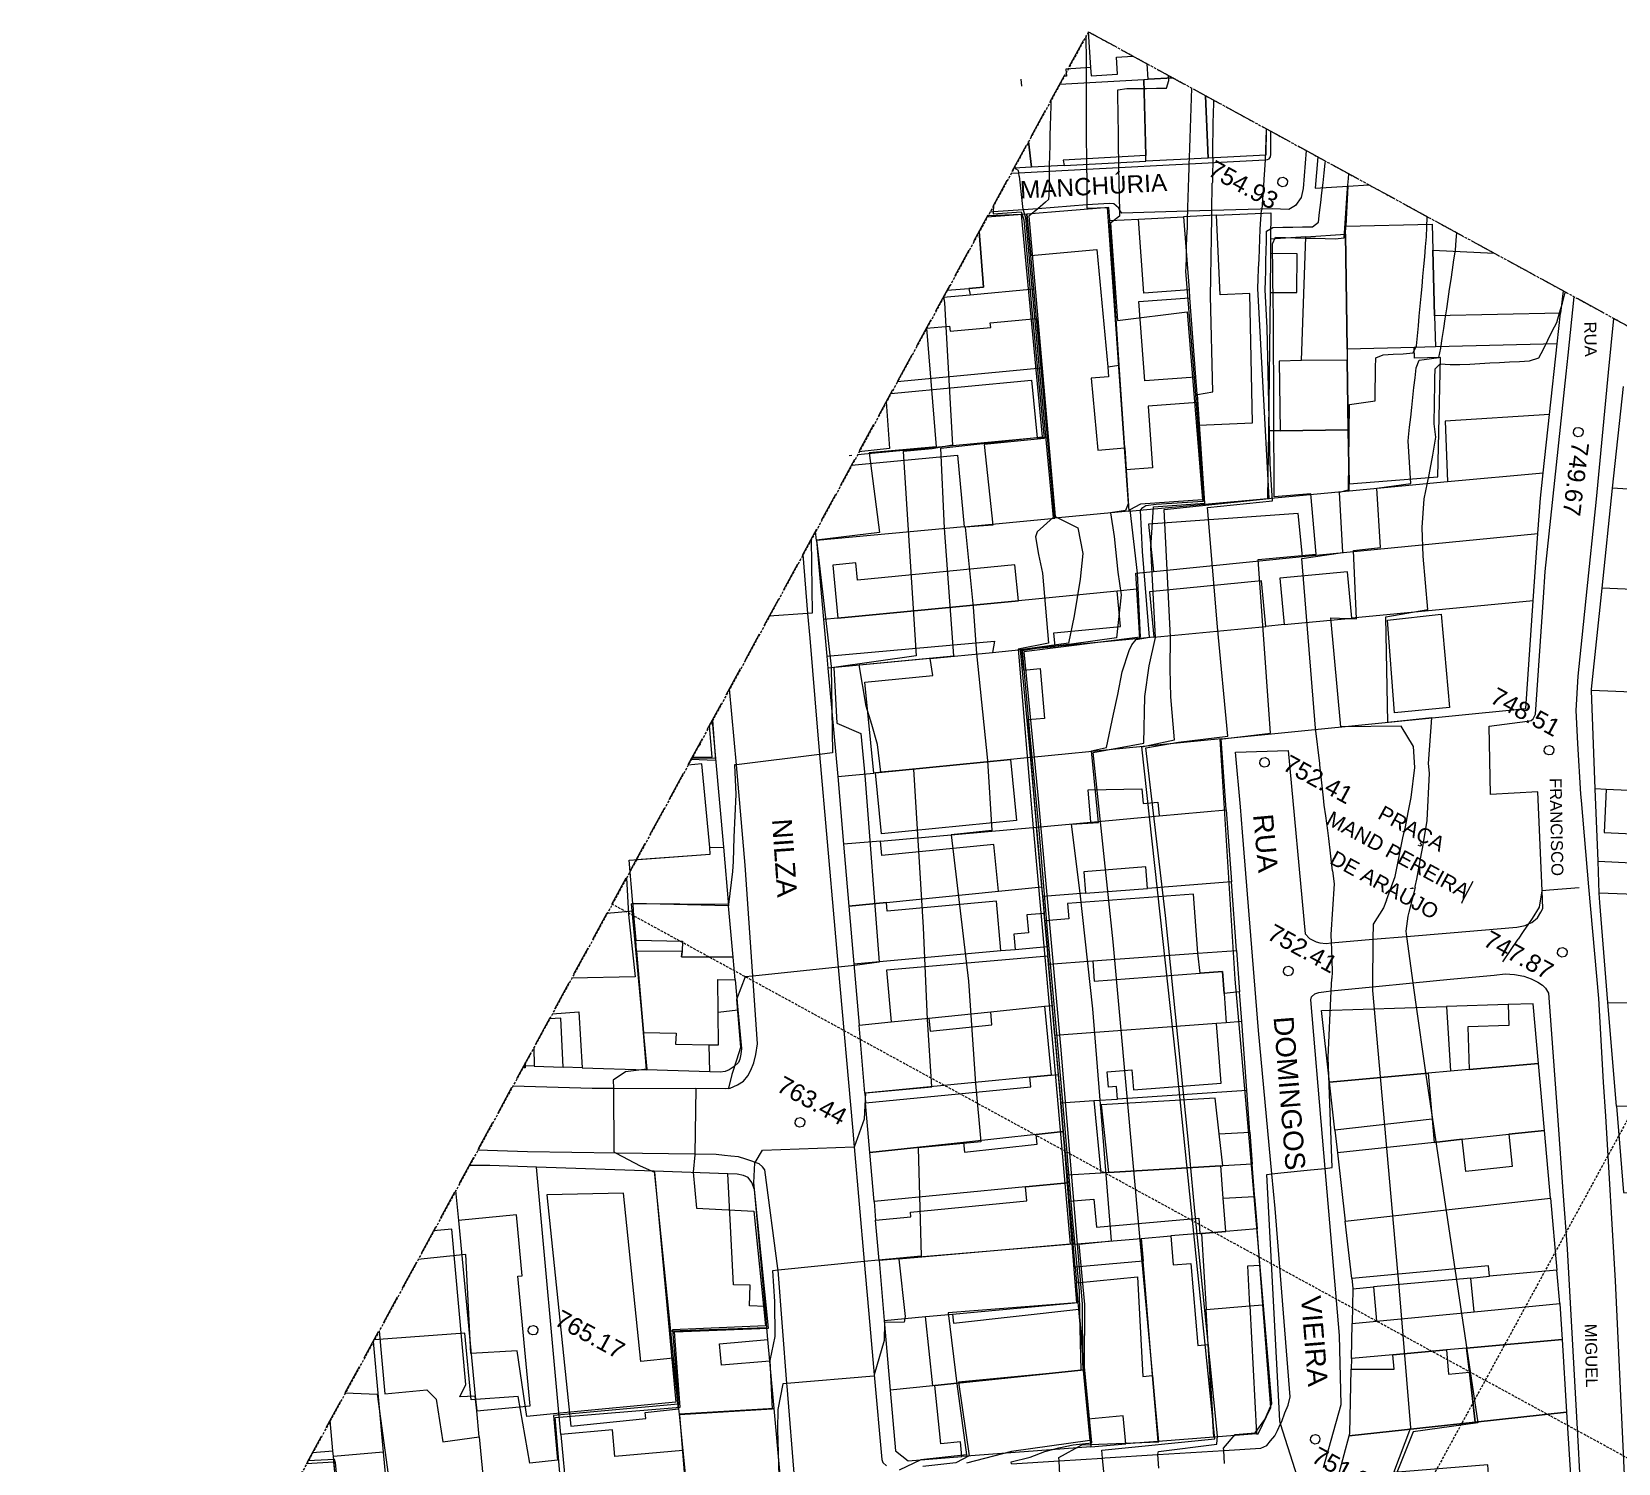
# Model space of a CAD drawing. Header units: feet. Extents: x 344914 to 345457, y 7396879 to 7397422.
# Drawn here: x 344999.7 to 345159.3, y 7397278 to 7397422.1 of the extents above; entities that cross this region are included whole.
import ezdxf

# ---------------------------------------------------------------- set-up
doc = ezdxf.new("R2010")
doc.units = ezdxf.units.FT
doc.header["$MEASUREMENT"] = 0
doc.linetypes.add('DASHED2', pattern=[0.375, 0.25, -0.125])
doc.linetypes.add('T02', pattern=[4, 3, -1])
for name, color, linetype, lineweight in [('100_SIST_VIARIO_MEIO_FIO', 1, 'Continuous', 18), ('106_PRACAS_PARQUES_TOP', 9, 'Continuous', 18), ('122_TUN', 190, 'T02', 18), ('160_P_SIMP_ASF_TOP', 7, 'Continuous', 18), ('164_P_SIMP_CONC_TOP', 7, 'Continuous', 18), ('206_MURO_E_MURO_ARRIMO', 7, 'Continuous', 18), ('214_PROJ_BEIRAL_EDIF', 10, 'Continuous', 18), ('600_CURVA_MESTRA', 14, 'Continuous', 18), ('604_CURVA_INTERM', 7, 'Continuous', 18), ('606_PTO_COTADO', 7, 'Continuous', 18), ('608_PTO_COTADO_INTERVIA', 1, 'Continuous', 18), ('624_SEGM_CURVA_MESTRA', 14, 'Continuous', 18), ('626_SEGM_CURVA_INTERM', 7, 'Continuous', 18), ('902_MALHA_TEXTO_COORD_UTM', 8, 'DASHED2', 13)]:
    doc.layers.add(name, color=color, linetype=linetype, lineweight=lineweight)
doc.styles.add('Style-Arial', font='arial.ttf')

# ---------------------------------------------------------------- blocks, each defined once
blk = doc.blocks.new('SP10')
at = {"layer": '608_PTO_COTADO_INTERVIA', "flags": 128}
blk.add_lwpolyline([(0.11, 0.47), (0.36, 0.33), (0.48, 0.05), (0.42, -0.25), (0.2, -0.44), (-0.1, -0.47), (-0.37, -0.32), (-0.48, -0.05), (-0.41, 0.25), (-0.19, 0.45), (0.11, 0.47)], dxfattribs=at)
blk = doc.blocks.new('SP09')
at = {"layer": '606_PTO_COTADO', "flags": 128}
blk.add_lwpolyline([(0.11, 0.47), (0.36, 0.33), (0.48, 0.05), (0.42, -0.25), (0.2, -0.44), (-0.1, -0.47), (-0.37, -0.32), (-0.48, -0.05), (-0.41, 0.25), (-0.19, 0.44), (0.11, 0.47)], dxfattribs=at)

msp = doc.modelspace()

# ---------------------------------------------------------------- linework, layer by layer
at = {"layer": '100_SIST_VIARIO_MEIO_FIO', "flags": 128}
for points in [[(345098.24, 7397407.87), (345099.03, 7397407.91), (345102.1, 7397408.07), (345105.85, 7397408.27), (345109.08, 7397408.44), (345114.14, 7397408.7), (345116.17, 7397408.81), (345123.79, 7397409.21), (345123.81, 7397409.21), (345124.04, 7397409.23), (345124.21, 7397409.32), (345124.32, 7397409.52), (345124.36, 7397409.74), (345124.38, 7397412.07)], [(345127.91, 7397410.14), (345127.63, 7397406.32), (345127.42, 7397405.43), (345126.86, 7397404.61), (345126.19, 7397404.2), (345124.49, 7397404.26), (345118.44, 7397404.1), (345116.02, 7397404.03), (345109.37, 7397403.85), (345109.14, 7397404.19), (345109.04, 7397404.36), (345108.59, 7397404.78), (345108.14, 7397404.82), (345105.86, 7397404.66), (345100.94, 7397404.29), (345099.45, 7397404.18), (345096.45, 7397403.96), (345096.1, 7397403.94)], [(345098.27, 7397278), (345103.07, 7397278.3), (345107.44, 7397278.57), (345107.68, 7397278.59), (345112.99, 7397278.92), (345119.64, 7397279.33), (345123.37, 7397279.56), (345123.97, 7397279.85), (345124.34, 7397280.3), (345124.78, 7397280.8), (345125.04, 7397281.35), (345125.35, 7397282.02), (345125.46, 7397282.25), (345125.78, 7397283.12), (345126.12, 7397283.9), (345126.33, 7397284.74), (345124.79, 7397303.67), (345124.47, 7397307.16), (345123.13, 7397321.6), (345121.53, 7397341.54), (345121.33, 7397344.1), (345120.82, 7397349.61), (345126.1, 7397349.78), (345127.81, 7397331.33), (345128.25, 7397330.85), (345128.93, 7397330.52), (345129.31, 7397330.42), (345129.95, 7397330.36), (345130.44, 7397330.41), (345134.64, 7397330.77), (345138.02, 7397331.05), (345142.41, 7397331.43), (345149.11, 7397332), (345149.94, 7397332.17), (345150.27, 7397332.32), (345150.61, 7397332.46), (345151.19, 7397332.94), (345151.53, 7397333.49), (345151.72, 7397333.87), (345151.65, 7397335.66), (345151.23, 7397345.62), (345146.48, 7397345.33), (345146.32, 7397352.23), (345150.2, 7397352.71), (345150.55, 7397352.8), (345150.74, 7397352.95), (345150.99, 7397353.43), (345151.79, 7397365.15), (345151.97, 7397367.78), (345154.08, 7397387.67), (345154.28, 7397389.56), (345154.87, 7397395.43)], [(345159.98, 7397276.15), (345159.23, 7397292.07), (345159.03, 7397296.42), (345158.05, 7397312.97), (345157.84, 7397316.39), (345157.35, 7397324.81), (345156.37, 7397336.04), (345155.61, 7397344.73), (345155.55, 7397345.39), (345155.25, 7397350.49), (345155.09, 7397353.8), (345155.27, 7397357.24), (345155.68, 7397361.13), (345156.08, 7397365.05), (345157.11, 7397375.05), (345158.33, 7397387.8), (345158.88, 7397393.24)], [(345077.3, 7397369.49), (345077.78, 7397363.57), (345077.99, 7397361.07), (345078.76, 7397351.7), (345078.96, 7397349.38), (345080.52, 7397331.78), (345080.86, 7397327.96), (345082.28, 7397311.86), (345082.45, 7397309.88), (345083.47, 7397298.34), (345084.04, 7397291.94), (345084.48, 7397286.95), (345085.23, 7397278.44), (345085.34, 7397278.13), (345085.72, 7397277.79)], [(345048.11, 7397316.02), (345056.1, 7397315.81), (345058.24, 7397315.8), (345069.52, 7397315.76), (345069.81, 7397315.79), (345069.97, 7397315.81), (345070.71, 7397316.13), (345071.33, 7397316.5), (345071.76, 7397317.04), (345072.08, 7397317.59), (345072.37, 7397318.35), (345072.58, 7397319.18), (345072.74, 7397320.26), (345072.27, 7397327.08), (345071.51, 7397338.23), (345070.61, 7397348.34), (345069.93, 7397355.99)], [(345129.66, 7397277.63), (345131.45, 7397283.98), (345131.26, 7397290.92), (345129.83, 7397307.72), (345129.57, 7397310.85), (345128.39, 7397324.68), (345128.45, 7397325), (345128.81, 7397325.29), (345129.19, 7397325.41), (345129.92, 7397325.53), (345130.45, 7397325.59), (345134.61, 7397325.99), (345138.66, 7397326.38), (345142.42, 7397326.75), (345146.84, 7397327.18), (345147.93, 7397327.29), (345148.89, 7397327.24), (345149.81, 7397327.06), (345150.57, 7397326.79), (345151.21, 7397326.46), (345151.68, 7397326.16), (345152.01, 7397325.84), (345152.31, 7397325.36), (345153.23, 7397312.58), (345153.75, 7397305.41), (345154.17, 7397299.63), (345155.27, 7397279.66), (345155.49, 7397275.77)], [(345076.48, 7397276.22), (345075.72, 7397285.81), (345075.7, 7397286.07), (345074.8, 7397297.47), (345074.79, 7397297.65), (345073.48, 7397307.56), (345073.25, 7397307.88), (345072.9, 7397308.19), (345072.51, 7397308.33), (345072.27, 7397308.42), (345071.56, 7397308.65), (345070.81, 7397308.87), (345070.05, 7397308.96), (345069.4, 7397309.02), (345068.59, 7397309.11), (345066.44, 7397309.14), (345058.51, 7397309.26), (345049.59, 7397309.39), (345044.58, 7397309.55)]]:
    msp.add_lwpolyline(points, dxfattribs=at)
at = {"layer": '122_TUN'}
msp.add_lwpolyline([(345106.01, 7397422.1), (345457.17, 7397230.44), (345265.54, 7396879.33), (344914.38, 7397070.98)], close=True, dxfattribs=at)
at = {"layer": '206_MURO_E_MURO_ARRIMO', "flags": 128}
for points in [[(345099.32, 7397416.63), (345099.24, 7397417.31)], [(345103.58, 7397408.63), (345111.79, 7397409.06)], [(345132.1, 7397406.56), (345131.91, 7397402.52)], [(345108.16, 7397403.11), (345111.05, 7397403.25)], [(345118.89, 7397403.62), (345124.38, 7397403.87), (345124.35, 7397401.23)], [(345127.88, 7397401.47), (345124.35, 7397401.23)], [(345124.35, 7397401.23), (345124.33, 7397399.78)], [(345091.42, 7397395.37), (345094.12, 7397395.63)], [(345124.29, 7397395.87), (345124.13, 7397381.92)], [(345153.18, 7397390.7), (345153.52, 7397393.77)], [(345153.18, 7397390.7), (345140.92, 7397390.38)], [(345152.41, 7397383.58), (345153.18, 7397390.7)], [(345109.67, 7397380.24), (345109.12, 7397388.54)], [(345158.75, 7397376.17), (345159.83, 7397386.41)], [(345100.86, 7397381.24), (345101.89, 7397381.34)], [(345081.97, 7397379.46), (345082.23, 7397379.48)], [(345151.24, 7397371.62), (345151.48, 7397375.15), (345151.77, 7397377.72)], [(345132.25, 7397375.9), (345142.14, 7397376.83)], [(345157.69, 7397366.11), (345158.75, 7397376.17)], [(345191.61, 7397374.03), (345158.75, 7397376.17)], [(345117.73, 7397374.55), (345124.05, 7397375.14)], [(345093.53, 7397372.29), (345102.65, 7397373.14)], [(345127.55, 7397369.28), (345151.24, 7397371.62)], [(345150.77, 7397364.83), (345151.24, 7397371.62)], [(345078.66, 7397370.91), (345079.38, 7397362.94)], [(345110.9, 7397365.99), (345110.8, 7397367.62), (345112.55, 7397367.79)], [(345110.9, 7397365.99), (345108.91, 7397365.79)], [(345111.2, 7397361.05), (345110.9, 7397365.99)], [(345119.36, 7397350.95), (345150.02, 7397353.98), (345150.77, 7397364.83)], [(345150.77, 7397364.83), (345132.53, 7397363.09)], [(345156.62, 7397355.82), (345156.61, 7397355.95), (345157.69, 7397366.11)], [(345179.14, 7397365.15), (345157.69, 7397366.11)], [(345125.7, 7397362.44), (345123.86, 7397362.26)], [(345111.2, 7397361.05), (345102.66, 7397360.24)], [(345112.61, 7397361.19), (345111.2, 7397361.05)], [(345079.71, 7397359.26), (345079.82, 7397358.06)], [(345090.1, 7397359.04), (345079.82, 7397358.06)], [(345079.82, 7397358.06), (345080.81, 7397347.14)], [(345157, 7397345.9), (345156.62, 7397355.82)], [(345178.69, 7397354.9), (345156.62, 7397355.82)], [(345068.16, 7397352.75), (345068.5, 7397348.95)], [(345068.5, 7397348.95), (345066.12, 7397349.01)], [(345068.5, 7397348.95), (345069.3, 7397340.05)], [(345080.81, 7397347.14), (345084.45, 7397347.5)], [(345080.81, 7397347.14), (345081.39, 7397340.33)], [(345157.29, 7397338.62), (345157, 7397345.9)], [(345158.09, 7397345.85), (345157, 7397345.9)], [(345085.11, 7397340.66), (345100.81, 7397342.07)], [(345096.97, 7397335.6), (345101.34, 7397336.04)], [(345120.92, 7397329.66), (345120.41, 7397336.56)], [(345101.42, 7397335.08), (345101.57, 7397333.38)], [(345105.74, 7397335.42), (345111.95, 7397335.9)], [(345158.27, 7397324.4), (345157.45, 7397334.49), (345157.41, 7397335.41)], [(345097.21, 7397329.63), (345098.66, 7397329.76)], [(345082.42, 7397328.29), (345082.95, 7397322.14)], [(345070.5, 7397326.69), (345070.77, 7397323.69)], [(345121.45, 7397322.5), (345121.23, 7397325.5)], [(345148.24, 7397324.21), (345142.03, 7397324.01)], [(345121.45, 7397322.5), (345119.89, 7397322.38)], [(345121.96, 7397315.55), (345121.45, 7397322.5)], [(345049.37, 7397318.03), (345049.22, 7397318.04)], [(345049.37, 7397318.03), (345049.38, 7397318.34)], [(345050.28, 7397318), (345049.37, 7397318.03)], [(345055.09, 7397317.85), (345053.19, 7397317.91)], [(345067.95, 7397317.45), (345061.57, 7397317.65)], [(345083.53, 7397315.29), (345083.61, 7397314.33)], [(345121.96, 7397315.55), (345108.94, 7397314.7)], [(345122.27, 7397311.35), (345121.96, 7397315.55)], [(345130.82, 7397311.56), (345131.08, 7397309.3)], [(345050.52, 7397307.85), (345045.82, 7397308.01), (345043.74, 7397308.01)], [(345062.33, 7397307.44), (345050.52, 7397307.85)], [(345052.95, 7397280.96), (345050.52, 7397307.85)], [(345122.74, 7397304.88), (345122.72, 7397305.11), (345122.5, 7397308.16)], [(345073.49, 7397293.84), (345072.45, 7397305.61), (345072.18, 7397306.31), (345071.8, 7397306.82), (345071.34, 7397307.02), (345070.7, 7397307.15), (345069.75, 7397307.19)], [(345042.37, 7397305.49), (345042.66, 7397302.49)], [(345084.46, 7397304.39), (345084.62, 7397302.5)], [(345117.24, 7397301.16), (345114.31, 7397300.92)], [(345084.97, 7397298.46), (345085.49, 7397292.43)], [(345104.68, 7397297.79), (345104.81, 7397296.19)], [(345123.58, 7397293.98), (345123.27, 7397298)], [(345132.51, 7397296.64), (345132.62, 7397295.67), (345132.62, 7397295.59)], [(345144.49, 7397296.69), (345146.37, 7397296.87)], [(345153.44, 7397294.11), (345153.14, 7397297.49)], [(345132.62, 7397295.59), (345132.55, 7397292.12)], [(345132.62, 7397295.59), (345134.7, 7397295.79)], [(345092.36, 7397293.06), (345104.99, 7397294.23)], [(345122.26, 7397293.88), (345123.58, 7397293.98)], [(345122.94, 7397281.01), (345123.09, 7397281.02), (345124.38, 7397283.65), (345123.58, 7397293.98)], [(345085.49, 7397292.43), (345089.65, 7397292.81)], [(345085.49, 7397292.43), (345086.09, 7397285.4)], [(345073.98, 7397288.34), (345073.79, 7397290.51)], [(345132.48, 7397288.59), (345132.46, 7397287.53)], [(345090.37, 7397285.85), (345086.09, 7397285.4)], [(345086.09, 7397285.4), (345086.61, 7397279.31), (345087.9, 7397278.31), (345093.28, 7397278.72)], [(345044.74, 7397280.7), (345046.54, 7397261.77)], [(345031.52, 7397262.91), (345030.08, 7397278.72)], [(345035.09, 7397279.18), (345036.08, 7397268.4)], [(345106.25, 7397279.72), (345109.77, 7397279.99)]]:
    msp.add_lwpolyline(points, dxfattribs=at)
at = {"layer": '214_PROJ_BEIRAL_EDIF', "flags": 128}
for points in [[(345106.01, 7397422.1), (345106.24, 7397418.49), (345103.76, 7397418.33), (345103.81, 7397417.61), (345103.55, 7397417.59)], [(345106.01, 7397422.1), (345106.24, 7397418.49), (345106.3, 7397417.65), (345108.95, 7397417.82), (345108.84, 7397419.54), (345110.5, 7397419.65)], [(345117.8, 7397415.66), (345118.07, 7397409.38), (345111.79, 7397409.06), (345111.78, 7397409.63), (345111.58, 7397417.28), (345112.03, 7397417.31), (345114.54, 7397417.44)], [(345114.54, 7397417.44), (345112.03, 7397417.31), (345111.93, 7397418.86)], [(345103.14, 7397416.83), (345111.58, 7397417.28), (345111.78, 7397409.63), (345103.47, 7397409.18), (345103.58, 7397408.63), (345100.28, 7397408.46), (345099.98, 7397411.05)], [(345123.9, 7397412.33), (345123.87, 7397409.68), (345118.07, 7397409.38), (345117.8, 7397415.66)], [(345099.98, 7397411.05), (345100.28, 7397408.46), (345098.52, 7397408.37)], [(345129.08, 7397409.5), (345128.83, 7397406.36), (345132.1, 7397406.56), (345134.24, 7397406.69)], [(345095.03, 7397401.98), (345095.48, 7397396.39), (345093.98, 7397396.26), (345094.12, 7397395.63), (345100.53, 7397396.24), (345100.22, 7397399.58), (345099.84, 7397403.75), (345095.82, 7397403.42)], [(345091.81, 7397396.09), (345093.98, 7397396.26), (345095.48, 7397396.39), (345095.03, 7397401.98)], [(345153.77, 7397396.03), (345153.52, 7397393.77), (345140.84, 7397393.5), (345140.67, 7397400.1), (345146.82, 7397399.82)], [(345089.73, 7397392.26), (345092.06, 7397392.48), (345092.11, 7397391.98), (345096.19, 7397392.35), (345096.15, 7397392.81), (345100.8, 7397393.24), (345101.26, 7397388.25), (345086.78, 7397386.87)], [(345086.14, 7397385.69), (345100.31, 7397387.03), (345100.86, 7397381.24), (345082.78, 7397379.53)], [(345082.2, 7397378.48), (345092.86, 7397379.48), (345093.53, 7397372.29), (345078.66, 7397370.91), (345078.58, 7397371.84)], [(345066.86, 7397350.36), (345067, 7397350.38), (345066.98, 7397350.58)], [(345060.55, 7397338.8), (345067.99, 7397339.35), (345067.93, 7397340.02), (345067.15, 7397348.42), (345065.74, 7397348.31)], [(345052.07, 7397323.27), (345054.78, 7397323.47), (345055.09, 7397317.85), (345061.57, 7397317.65), (345061.26, 7397321.4), (345060.58, 7397329.57), (345060.49, 7397330.67), (345060.24, 7397333.59), (345057.58, 7397333.37)], [(345050.24, 7397319.92), (345050.28, 7397318), (345053.19, 7397317.91), (345052.95, 7397322.85), (345051.81, 7397322.78)], [(345034.67, 7397291.39), (345035.25, 7397285.05), (345039.48, 7397285.43), (345040.43, 7397284.5), (345041.07, 7397280.22), (345044.74, 7397280.7), (345044.49, 7397283.32), (345044.34, 7397284.8), (345042.8, 7397284.72), (345043.41, 7397285.96), (345041.99, 7397301.6), (345040.15, 7397301.43)], [(345034.08, 7397290.3), (345035.09, 7397279.18), (345030.08, 7397278.72), (345030.02, 7397279.3), (345029.74, 7397282.36)], [(345027.98, 7397279.12), (345030.02, 7397279.3), (345029.74, 7397282.36)]]:
    msp.add_lwpolyline(points, dxfattribs=at)
for points in [[(345109.12, 7397388.54), (345108.16, 7397403.11), (345108.08, 7397404.42), (345099.84, 7397403.75), (345100.22, 7397399.58), (345106.87, 7397400.19), (345107.96, 7397388.36)], [(345115.6, 7397403.46), (345116.14, 7397396.12), (345111.6, 7397395.79), (345111.05, 7397403.25)], [(345117.14, 7397382.49), (345122.54, 7397382.74), (345122.25, 7397395.77), (345119.26, 7397395.63), (345118.89, 7397403.62), (345115.6, 7397403.46), (345116.14, 7397396.12), (345116.2, 7397395.33), (345116.79, 7397387.35), (345116.98, 7397384.78)], [(345132.04, 7397390.15), (345132.06, 7397389.06), (345127.44, 7397389), (345127.88, 7397401.47), (345131.87, 7397401.74)], [(345132.04, 7397390.15), (345131.87, 7397401.74), (345131.91, 7397402.52), (345140.6, 7397402.74), (345140.67, 7397400.1), (345140.84, 7397393.5), (345140.92, 7397390.38), (345138.8, 7397390.32)], [(345101.26, 7397388.25), (345100.8, 7397393.24), (345100.53, 7397396.24), (345100.22, 7397399.58), (345106.87, 7397400.19), (345107.96, 7397388.36), (345108.05, 7397387.38), (345106.31, 7397387.22), (345106.97, 7397380), (345109.67, 7397380.24), (345109.82, 7397378.01), (345110.09, 7397373.84), (345102.65, 7397373.14), (345101.89, 7397381.34)], [(345124.29, 7397395.87), (345126.97, 7397395.84), (345127.01, 7397399.75), (345124.33, 7397399.78)], [(345116.2, 7397395.33), (345116.79, 7397387.35), (345111.69, 7397386.98), (345111.1, 7397394.96)], [(345138.8, 7397390.32), (345132.04, 7397390.15), (345132.06, 7397389.06), (345132.16, 7397382.04), (345132.24, 7397376.6), (345141.15, 7397377.31), (345141.43, 7397389.3), (345138.83, 7397389.24)], [(345127.44, 7397389), (345125.21, 7397388.96), (345125.32, 7397381.94), (345132.16, 7397382.04), (345132.06, 7397389.06)], [(345117.73, 7397374.55), (345117.14, 7397382.49), (345116.98, 7397384.78), (345112.03, 7397384.42), (345112.48, 7397378.2), (345109.82, 7397378.01), (345110.09, 7397373.84)], [(345142.14, 7397376.83), (345151.77, 7397377.72), (345152.41, 7397383.58), (345141.91, 7397382.92)], [(345124.13, 7397381.92), (345124.05, 7397375.14), (345132.25, 7397375.9), (345132.24, 7397376.6), (345132.16, 7397382.04), (345125.32, 7397381.94)], [(345127.55, 7397369.28), (345127.12, 7397373.63), (345112.08, 7397372.53), (345112.55, 7397367.79)], [(345080.83, 7397363.08), (345098.98, 7397364.83), (345098.63, 7397368.44), (345082.8, 7397366.91), (345082.64, 7397368.64), (345080.31, 7397368.41)], [(345112.61, 7397361.19), (345123.86, 7397362.26), (345123.43, 7397366.83), (345112.17, 7397365.75)], [(345125.7, 7397362.44), (345132.53, 7397363.09), (345132.08, 7397367.76), (345125.26, 7397367.11)], [(345079.38, 7397362.94), (345079.71, 7397359.26), (345096.56, 7397360.78), (345096.36, 7397359.64), (345099.3, 7397359.92), (345102.66, 7397360.24), (345102.53, 7397361.61), (345109.25, 7397362.25), (345108.91, 7397365.79), (345098.98, 7397364.83), (345080.83, 7397363.08)], [(345141.49, 7397363.49), (345142.33, 7397354.1), (345136.82, 7397353.56), (345136.11, 7397362.89)], [(345100.27, 7397349.06), (345100.21, 7397349.06), (345098.17, 7397348.85), (345084.61, 7397347.51), (345084.45, 7397347.5), (345083.54, 7397356.65), (345090.36, 7397357.33), (345090.1, 7397359.04), (345096.36, 7397359.64), (345099.3, 7397359.92), (345099.48, 7397357.86), (345101.16, 7397358.01), (345101.61, 7397352.99), (345099.93, 7397352.84)], [(345119.36, 7397350.95), (345100.27, 7397349.06), (345100.21, 7397349.06), (345100.81, 7397342.07), (345106.28, 7397342.57), (345105.98, 7397345.81), (345111.41, 7397345.92), (345111.54, 7397344.45), (345113, 7397344.58), (345113.13, 7397343.18), (345119.88, 7397343.79)], [(345098.17, 7397348.85), (345098.78, 7397342.73), (345085.22, 7397341.39), (345084.61, 7397347.51)], [(345175.28, 7397337.85), (345179.5, 7397337.67), (345179.96, 7397344.86), (345158.09, 7397345.85), (345157.89, 7397341.52), (345167.19, 7397341.1), (345167.06, 7397338.2), (345173.35, 7397337.93), (345173.47, 7397340.88), (345175.41, 7397340.8)], [(345111.95, 7397335.9), (345111.78, 7397338.06), (345105.57, 7397337.57), (345105.74, 7397335.42), (345101.42, 7397335.08), (345101.34, 7397336.04), (345100.81, 7397342.07), (345106.28, 7397342.57), (345113.13, 7397343.18), (345119.88, 7397343.79), (345120.41, 7397336.56)], [(345069.83, 7397334.15), (345060.18, 7397334.39), (345059.82, 7397338.75), (345067.99, 7397339.35), (345067.93, 7397340.02), (345069.3, 7397340.05)], [(345085.11, 7397340.66), (345081.39, 7397340.33), (345081.92, 7397334.11), (345085.7, 7397334.48), (345096.97, 7397335.6), (345096.5, 7397340.32), (345085.25, 7397339.2)], [(345157.29, 7397338.62), (345162.04, 7397338.41), (345161.91, 7397335.25), (345157.41, 7397335.41)], [(345060.18, 7397334.39), (345060.24, 7397333.59), (345060.49, 7397330.67), (345065.19, 7397330.57), (345065.17, 7397329.55), (345065.09, 7397329.02), (345070.3, 7397328.97), (345069.83, 7397334.15)], [(345081.92, 7397334.11), (345082.42, 7397328.29), (345097.21, 7397329.63), (345096.77, 7397334.6), (345085.78, 7397333.61), (345085.7, 7397334.48)], [(345101.64, 7397332.64), (345101.86, 7397330.04), (345101.95, 7397329.09), (345102.02, 7397328.28), (345106.46, 7397328.6), (345117.03, 7397329.38), (345116.59, 7397335.32), (345103.92, 7397334.39), (345104.04, 7397332.82)], [(345101.86, 7397330.04), (345101.64, 7397332.64), (345101.57, 7397333.38), (345099.82, 7397333.23), (345099.98, 7397331.41), (345098.53, 7397331.28), (345098.66, 7397329.76)], [(345067.88, 7397320.15), (345068.8, 7397320.14), (345068.77, 7397323.43), (345068.74, 7397326.72), (345070.5, 7397326.69), (345070.3, 7397328.97), (345065.09, 7397329.02), (345065.17, 7397329.55), (345060.58, 7397329.57), (345061.26, 7397321.4), (345064.55, 7397321.32), (345064.49, 7397320.22)], [(345120.92, 7397329.66), (345121.23, 7397325.5), (345119.67, 7397325.31), (345119.5, 7397327.52), (345117.25, 7397327.35), (345117.03, 7397329.38)], [(345102.38, 7397324.1), (345102.02, 7397328.28), (345101.95, 7397329.09), (345085.72, 7397327.67), (345086.17, 7397322.47), (345089.96, 7397322.85), (345096.19, 7397323.48), (345101.6, 7397324.03)], [(345102.65, 7397321.08), (345102.38, 7397324.1), (345102.02, 7397328.28), (345106.46, 7397328.6), (345106.61, 7397326.55), (345117.25, 7397327.35), (345119.5, 7397327.52), (345119.67, 7397325.31), (345119.89, 7397322.38), (345118.92, 7397322.31)], [(345067.88, 7397320.15), (345068.8, 7397320.14), (345068.77, 7397323.43), (345070.77, 7397323.69), (345071.12, 7397319.79), (345071.07, 7397319.2), (345070.97, 7397318.72), (345070.81, 7397318.37), (345070.39, 7397317.99), (345069.9, 7397317.65), (345069.49, 7397317.46), (345068.98, 7397317.42), (345067.95, 7397317.45)], [(345082.95, 7397322.14), (345086.17, 7397322.47), (345089.96, 7397322.85), (345090.1, 7397321.52), (345096.32, 7397322.15), (345096.19, 7397323.48), (345101.6, 7397324.03), (345102.27, 7397317.1), (345100.13, 7397316.89), (345083.53, 7397315.29)], [(345142.03, 7397324.01), (345142.44, 7397317.49), (345140.19, 7397317.29), (345130.28, 7397316.4), (345129.46, 7397323.6)], [(345144.32, 7397317.66), (345151.3, 7397318.29), (345150.77, 7397324.29), (345148.24, 7397324.21), (345148.31, 7397322.09), (345144.2, 7397321.95)], [(345159.13, 7397313.98), (345158.27, 7397324.4), (345166.01, 7397324.35), (345166.6, 7397318.45), (345177.7, 7397318.73), (345177.66, 7397313.84), (345169.61, 7397313.9), (345169.62, 7397314.89), (345166.95, 7397314.91), (345166.94, 7397313.92), (345166.43, 7397313.92)], [(345102.65, 7397321.08), (345102.99, 7397317.17), (345103.23, 7397314.32), (345106.58, 7397314.54), (345108.94, 7397314.7), (345108.84, 7397315.96), (345108.03, 7397315.9), (345107.91, 7397317.44), (345110.4, 7397317.63), (345110.55, 7397315.62), (345119.37, 7397316.29), (345118.92, 7397322.31)], [(345102.99, 7397317.17), (345103.23, 7397314.32), (345103.49, 7397311.42), (345100.76, 7397311.13), (345093.46, 7397310.34), (345084.04, 7397309.32), (345083.61, 7397314.33), (345100.22, 7397315.93), (345100.13, 7397316.89), (345102.27, 7397317.1)], [(345130.82, 7397311.56), (345130.28, 7397316.4), (345140.19, 7397317.29), (345140.6, 7397312.67)], [(345142.44, 7397317.49), (345140.19, 7397317.29), (345140.6, 7397312.67), (345140.81, 7397310.34), (345143.63, 7397310.65), (345148.3, 7397311.15), (345151.9, 7397311.53), (345151.3, 7397318.29), (345144.32, 7397317.66)], [(345106.58, 7397314.54), (345107.27, 7397307.25), (345103.87, 7397307.05), (345103.49, 7397311.42), (345103.23, 7397314.32)], [(345108.03, 7397307.3), (345119.33, 7397307.97), (345119.55, 7397307.98), (345119.18, 7397311.21), (345118.77, 7397314.8), (345107.3, 7397314.12)], [(345159.13, 7397313.98), (345159.85, 7397305.28), (345177.66, 7397305.23), (345181.08, 7397305.22), (345183.76, 7397305.21), (345183.76, 7397306.09), (345183.8, 7397310.11), (345183.82, 7397311.9), (345179.78, 7397311.93), (345179.76, 7397309.41), (345175.43, 7397309.45), (345175.45, 7397312.23), (345166.41, 7397312.3), (345166.43, 7397313.92)], [(345103.49, 7397311.42), (345103.87, 7397307.05), (345103.94, 7397306.27), (345099.69, 7397305.86), (345084.46, 7397304.39), (345084.04, 7397309.32), (345093.46, 7397310.34), (345093.56, 7397309.37), (345100.87, 7397310.15), (345100.76, 7397311.13)], [(345122.27, 7397311.35), (345122.5, 7397308.16), (345119.55, 7397307.98), (345119.18, 7397311.21)], [(345152.5, 7397304.73), (345151.9, 7397311.53), (345148.3, 7397311.15), (345148.65, 7397307.92), (345143.98, 7397307.41), (345143.63, 7397310.65), (345140.81, 7397310.34), (345131.08, 7397309.3), (345131.86, 7397302.41)], [(345062.33, 7397307.44), (345063.98, 7397291.33), (345073.68, 7397291.69), (345073.49, 7397293.84), (345071.92, 7397293.89), (345071.99, 7397295.96), (345070.31, 7397296.02), (345069.75, 7397307.19)], [(345119.85, 7397301.38), (345119.59, 7397304.72), (345119.33, 7397307.97), (345108.03, 7397307.3), (345107.27, 7397307.25), (345103.87, 7397307.05), (345103.94, 7397306.27), (345104.1, 7397304.41), (345106.57, 7397304.63), (345106.82, 7397301.81), (345117.11, 7397302.71), (345117.24, 7397301.16), (345117.41, 7397301.18)], [(345099.69, 7397305.86), (345103.94, 7397306.27), (345104.1, 7397304.41), (345104.47, 7397300.09), (345084.97, 7397298.46), (345084.62, 7397302.5), (345088.17, 7397302.84), (345088.12, 7397303.33), (345099.83, 7397304.46)], [(345064.26, 7397288.61), (345061, 7397288.28), (345059.26, 7397305.22), (345051.56, 7397305.06), (345053.96, 7397281.77), (345061.5, 7397282.55), (345061.44, 7397283.17), (345064.79, 7397283.52)], [(345119.59, 7397304.72), (345122.74, 7397304.88), (345122.99, 7397301.65), (345119.85, 7397301.38)], [(345152.5, 7397304.73), (345153.14, 7397297.49), (345146.37, 7397296.87), (345146.27, 7397297.92), (345132.51, 7397296.64), (345131.86, 7397302.41)], [(345044.34, 7397284.8), (345044.49, 7397283.32), (345049.86, 7397283.83), (345048.62, 7397296.87), (345049.07, 7397296.92), (345048.49, 7397303.04), (345042.66, 7397302.49)], [(345118.63, 7397280.68), (345113.02, 7397280.24), (345112.48, 7397286.88), (345111.53, 7397298.37), (345111.34, 7397300.67), (345114.31, 7397300.92), (345114.55, 7397298.01), (345116.32, 7397298.16), (345117.01, 7397289.91), (345118.08, 7397290)], [(345117.41, 7397301.18), (345117.87, 7397293.53), (345122.26, 7397293.88), (345122.05, 7397297.9), (345123.27, 7397298), (345122.99, 7397301.65), (345119.85, 7397301.38)], [(345104.47, 7397300.09), (345111.34, 7397300.67), (345111.53, 7397298.37), (345104.68, 7397297.79)], [(345113.02, 7397280.24), (345109.77, 7397279.99), (345109.53, 7397282.81), (345106.01, 7397282.5), (345105.58, 7397287.45), (345105.05, 7397293.55), (345104.99, 7397294.23), (345104.81, 7397296.19), (345110.97, 7397296.82), (345111.51, 7397286.79), (345112.48, 7397286.88)], [(345144.49, 7397296.69), (345134.7, 7397295.79), (345135.01, 7397292.36), (345144.81, 7397293.29)], [(345105.58, 7397287.45), (345090.57, 7397285.87), (345090.37, 7397285.85), (345089.65, 7397292.81), (345092.36, 7397293.06), (345092.44, 7397292.14), (345105.05, 7397293.55)], [(345122.94, 7397281.01), (345118.63, 7397280.68), (345118.08, 7397290), (345117.87, 7397293.53), (345122.26, 7397293.88)], [(345132.55, 7397292.12), (345135.01, 7397292.36), (345144.81, 7397293.29), (345153.44, 7397294.11), (345153.44, 7397294.08), (345153.66, 7397290.49), (345144.06, 7397289.63), (345142.03, 7397289.45), (345136.63, 7397288.96), (345132.48, 7397288.59)], [(345073.68, 7397291.69), (345063.98, 7397291.33), (345064.26, 7397288.61), (345064.79, 7397283.52), (345064.84, 7397282.99), (345074.41, 7397283.56), (345073.98, 7397288.34), (345069.11, 7397287.91), (345068.91, 7397290.07), (345073.79, 7397290.51)], [(345144.06, 7397289.63), (345153.66, 7397290.49), (345154.11, 7397283.18), (345144.91, 7397282.18), (345144.34, 7397287.22)], [(345132.26, 7397280.8), (345132.33, 7397281.03), (345132.46, 7397287.53), (345136.76, 7397287.53), (345136.63, 7397288.96), (345142.03, 7397289.45), (345142.25, 7397287.02), (345144.34, 7397287.22), (345144.91, 7397282.18)], [(345106.25, 7397279.72), (345093.28, 7397278.72), (345093.14, 7397280.22), (345091.18, 7397280.01), (345090.57, 7397285.87), (345105.58, 7397287.45), (345106.01, 7397282.5)], [(345074.41, 7397283.56), (345064.84, 7397282.99), (345065.21, 7397279.34), (345065.56, 7397275.98), (345075, 7397276.88)], [(345132.26, 7397280.8), (345144.91, 7397282.18), (345154.11, 7397283.18), (345154.6, 7397275.26), (345146.44, 7397274.61), (345146.18, 7397277.9), (345136.3, 7397277.1), (345136.56, 7397273.81), (345130.22, 7397273.3)], [(345065.21, 7397275.95), (345065.56, 7397275.98), (345065.21, 7397279.34), (345058.39, 7397278.72), (345058.15, 7397281.43), (345052.95, 7397280.96), (345053.51, 7397274.84)]]:
    msp.add_lwpolyline(points, close=True, dxfattribs=at)
at = {"layer": '600_CURVA_MESTRA', "flags": 128}
for points, elevation in [([(345102.09, 7397407.71), (345102.1, 7397408.07), (345102.11, 7397408.64), (345102.13, 7397409.64), (345102.16, 7397410.64), (345102.18, 7397411.64), (345102.21, 7397412.64), (345102.23, 7397413.64), (345102.26, 7397414.64), (345102.27, 7397415.26)], 760), ([(345123.9, 7397412.33), (345123.9, 7397412.2), (345123.87, 7397411.2), (345123.84, 7397410.2), (345123.81, 7397409.21), (345123.81, 7397409.2), (345123.73, 7397408.2), (345123.66, 7397407.21), (345123.66, 7397407.14)], 755), ([(345101.69, 7397404.93), (345100.94, 7397404.29), (345100.03, 7397403.53), (345102.69, 7397373.33), (345104.95, 7397372.18), (345105.46, 7397369.6), (345105.18, 7397367.01), (345104.58, 7397363.33), (345104.02, 7397360.57), (345099.17, 7397359.91), (345100.19, 7397348.86), (345103.38, 7397312.52), (345104.82, 7397294.18), (345091.92, 7397293.18), (345092.8, 7397286.05), (345093.75, 7397278.89), (345089.18, 7397278.4), (345087, 7397277.34)], 760), ([(345107.58, 7397277.19), (345107.44, 7397278.57), (345107.36, 7397279.38), (345118.74, 7397280.5), (345114.82, 7397318.9), (345111.41, 7397350.13), (345114.68, 7397350.86), (345114.32, 7397355.17), (345114.25, 7397357.99), (345114.29, 7397361.17), (345113.65, 7397374.01), (345124.21, 7397375.12), (345123.06, 7397396.26), (345123.1, 7397397.22), (345123.14, 7397398.22), (345123.19, 7397399.22), (345123.23, 7397400.22), (345123.27, 7397401.22), (345123.31, 7397402.22), (345123.37, 7397403.22), (345123.44, 7397404.13)], 755), ([(345140.07, 7397342.5), (345140.11, 7397342.74), (345140.33, 7397347.48), (345140.23, 7397348.46), (345140.55, 7397353.07), (345136.15, 7397352.6), (345135.93, 7397363.23), (345140.15, 7397363.95), (345139.69, 7397369.32), (345139.58, 7397372.21), (345139.79, 7397375.09), (345140.29, 7397377.51), (345140.66, 7397379.5), (345140.97, 7397381.29), (345140.79, 7397382.65), (345140.8, 7397383.19), (345140.82, 7397384.19), (345140.83, 7397385.19), (345140.85, 7397386.19), (345140.87, 7397387.19), (345140.89, 7397388.19), (345141.39, 7397388.67), (345142.39, 7397388.61), (345143.39, 7397388.61), (345144.39, 7397388.66), (345145.39, 7397388.72), (345146.38, 7397388.77), (345147.38, 7397388.82), (345148.38, 7397388.87), (345149.38, 7397388.92), (345150.38, 7397388.98), (345151.32, 7397389.29), (345151.78, 7397390.17), (345152.23, 7397391.06), (345152.68, 7397391.95), (345153.13, 7397392.85), (345153.42, 7397393.8), (345153.69, 7397394.77), (345153.95, 7397395.73), (345154, 7397395.9)], 750), ([(345089.73, 7397392.28), (345090.72, 7397380.34), (345083.97, 7397379.72), (345085.02, 7397371.69), (345078.68, 7397370.92), (345080.15, 7397358.21), (345080.28, 7397349.54), (345078.96, 7397349.38), (345070.61, 7397348.34), (345070.43, 7397348.32), (345070.54, 7397345.35), (345070.34, 7397341.05), (345070.28, 7397338.61), (345070.22, 7397337.61), (345069.81, 7397334.27), (345060.02, 7397334.34), (345061.59, 7397317.7), (345059.47, 7397317.45), (345058.23, 7397316.6), (345058.24, 7397315.8), (345058.28, 7397309.38), (345058.51, 7397309.26), (345060.93, 7397307.99), (345062.37, 7397307.33), (345064.51, 7397284.19), (345053.23, 7397283.14), (345049.54, 7397282.77), (345048.57, 7397289.36), (345043.89, 7397289.08), (345043.39, 7397299.05), (345038.57, 7397298.54)], 765), ([(345139.54, 7397339.4), (345139.62, 7397339.9)], 750), ([(345138.88, 7397335.99), (345138.9, 7397336.07), (345139.04, 7397336.82)], 750), ([(345138.25, 7397333.49), (345138.15, 7397333.1), (345137.95, 7397331.58), (345138.02, 7397331.05), (345138.66, 7397326.38), (345138.93, 7397324.45), (345139.97, 7397317.13), (345145.19, 7397282.11), (345138.68, 7397281.22), (345135.77, 7397273.93), (345136.88, 7397262.52), (345131.81, 7397261.78), (345132.83, 7397246.22), (345118.68, 7397244.57), (345118.65, 7397238.63), (345118.74, 7397237.94)], 750)]:
    msp.add_lwpolyline(points, dxfattribs=dict(at, elevation=elevation))
at = {"layer": '604_CURVA_INTERM', "flags": 128}
for points, elevation in [([(345105.85, 7397407.9), (345105.85, 7397408.27), (345105.85, 7397408.87), (345105.85, 7397409.88), (345105.84, 7397410.88), (345105.84, 7397411.88), (345105.84, 7397412.87), (345105.84, 7397413.88), (345105.83, 7397414.88), (345105.83, 7397415.87), (345105.82, 7397416.87), (345105.82, 7397417.87), (345105.82, 7397418.88), (345105.82, 7397419.88), (345105.81, 7397420.87), (345105.81, 7397421.73)], 759), ([(345109.09, 7397408.07), (345109.08, 7397408.26), (345109.08, 7397408.44), (345109.07, 7397409.26), (345109.06, 7397410.26), (345109.04, 7397411.26), (345109.03, 7397412.26), (345109.01, 7397413.26), (345109, 7397414.26), (345108.99, 7397415.26), (345108.97, 7397416.26), (345109.87, 7397416.37), (345110.87, 7397416.38), (345111.87, 7397416.39), (345112.87, 7397416.4), (345113.87, 7397416.42), (345114.1, 7397417.18), (345114.09, 7397417.69)], 758), ([(345098.27, 7397278), (345098.26, 7397278.18), (345100.17, 7397278.68), (345101.65, 7397279.23), (345103.04, 7397279.61), (345104.5, 7397279.91), (345106.35, 7397280.12), (345105.63, 7397287.75), (345105.66, 7397294.02), (345105.09, 7397300.1), (345108.34, 7397300.42), (345106.45, 7397323.78), (345105.2, 7397335.42), (345104.32, 7397342.35), (345107.05, 7397342.54), (345106.32, 7397349.75), (345107.83, 7397350.06), (345108.54, 7397353.44), (345108.97, 7397355.42), (345109.42, 7397357.67), (345110.13, 7397359.82), (345110.39, 7397360.41), (345110.81, 7397360.93), (345112.17, 7397361.17), (345111.46, 7397369.79), (345111.26, 7397373.95), (345111.48, 7397374.22), (345111.8, 7397374.41), (345112.85, 7397374.57), (345117.56, 7397374.87), (345117.61, 7397375.04), (345116.99, 7397383.31), (345116.74, 7397386.83), (345115.82, 7397397.99), (345115.84, 7397398.41), (345115.87, 7397399.41), (345115.9, 7397400.41), (345115.93, 7397401.41), (345115.97, 7397402.41), (345116, 7397403.41), (345116.02, 7397404.03), (345116.03, 7397404.41), (345116.06, 7397405.41), (345116.09, 7397406.41), (345116.13, 7397407.41), (345116.16, 7397408.41), (345116.17, 7397408.81), (345116.19, 7397409.41), (345116.22, 7397410.41), (345116.26, 7397411.4), (345116.29, 7397412.4), (345116.32, 7397413.4), (345116.35, 7397414.4), (345116.38, 7397415.4), (345116.42, 7397416.4), (345116.42, 7397416.41)], 757), ([(345118.53, 7397409.48), (345118.53, 7397409.91), (345118.55, 7397410.91), (345118.57, 7397411.91), (345118.58, 7397412.91), (345118.6, 7397413.91), (345118.62, 7397414.91), (345118.62, 7397415.21)], 756), ([(345099.07, 7397407.55), (345099.03, 7397407.91), (345099, 7397408.13), (345098.53, 7397408.39)], 761), ([(345113.11, 7397277.57), (345112.99, 7397278.92), (345112.99, 7397278.98), (345113.08, 7397279.24), (345118.93, 7397279.97), (345119.02, 7397280.82), (345116.73, 7397303.41), (345116.06, 7397310.66), (345113.78, 7397333.17), (345111.8, 7397350.05), (345115.09, 7397350.61), (345120.04, 7397351.22), (345119.02, 7397362.2), (345118, 7397374.22), (345124.52, 7397374.88), (345124.3, 7397378.62), (345124, 7397392.29), (345123.81, 7397396.12), (345123.83, 7397397.04), (345123.85, 7397398.04), (345123.87, 7397399.04), (345123.9, 7397400.04), (345123.92, 7397401.04), (345123.94, 7397402.04), (345124.57, 7397402.41), (345125.57, 7397402.43), (345126.57, 7397402.44), (345127.57, 7397402.45), (345128.57, 7397402.46), (345129.16, 7397402.92), (345129.28, 7397403.92), (345129.39, 7397404.91), (345129.5, 7397405.9), (345129.62, 7397406.9), (345129.73, 7397407.89), (345129.85, 7397408.88), (345129.87, 7397409.07)], 754), ([(345119.71, 7397278.03), (345119.64, 7397279.33), (345119.62, 7397279.58), (345120.77, 7397280.93), (345122.79, 7397281.1), (345123.75, 7397282.46), (345124.46, 7397284.07), (345122.22, 7397310.38), (345120.78, 7397326.75), (345119.26, 7397350.92), (345124.32, 7397351.51), (345123.1, 7397369), (345128.92, 7397369.51), (345128.4, 7397375.61), (345124.69, 7397375.3), (345124.64, 7397393), (345124.63, 7397393.74), (345124.61, 7397394.74), (345124.6, 7397395.74), (345124.58, 7397396.74), (345124.57, 7397397.74), (345124.56, 7397398.74), (345124.54, 7397399.74), (345124.53, 7397400.74), (345124.83, 7397401.41), (345125.83, 7397401.39), (345126.83, 7397401.36), (345127.83, 7397401.33), (345128.83, 7397401.31), (345129.83, 7397401.28), (345130.83, 7397401.26), (345131.73, 7397401.35), (345131.8, 7397402.34), (345131.87, 7397403.34), (345131.95, 7397404.34), (345132.02, 7397405.34), (345132.09, 7397406.33), (345132.17, 7397407.33), (345132.2, 7397407.8)], 753), ([(345109.11, 7397406.26), (345109.13, 7397405.32), (345109.13, 7397405.26), (345109.14, 7397404.26), (345109.14, 7397404.19), (345109.15, 7397403.55), (345108.24, 7397402.82), (345108.94, 7397393.04), (345115.94, 7397393.92), (345117.5, 7397374.98), (345111.26, 7397374.56), (345110.2, 7397373.99), (345110.94, 7397367.63), (345111.21, 7397361.19), (345099.52, 7397359.69), (345100.94, 7397345.27), (345103.22, 7397320.01), (345105.39, 7397294.09), (345105.42, 7397288.09), (345106.15, 7397280.34), (345098.29, 7397279.24), (345093.75, 7397278.05)], 758), ([(345103.15, 7397276.88), (345103.07, 7397278.3), (345103.04, 7397278.64), (345105.35, 7397279.9), (345113.1, 7397280.2), (345111.19, 7397300.86), (345108.5, 7397330.53), (345106.5, 7397349.58), (345111.6, 7397350.5), (345111.71, 7397355.19), (345112.13, 7397358.29), (345112.77, 7397361.14), (345112.31, 7397370.17), (345112.56, 7397374.29), (345117.73, 7397374.67), (345116.99, 7397385.58), (345118.52, 7397385.85), (345118.3, 7397395.52), (345118.31, 7397395.91), (345118.32, 7397396.91), (345118.34, 7397397.91), (345118.36, 7397398.91), (345118.37, 7397399.91), (345118.39, 7397400.91), (345118.4, 7397401.91), (345118.42, 7397402.91), (345118.44, 7397403.91), (345118.44, 7397404.1), (345118.45, 7397404.91), (345118.47, 7397405.91), (345118.48, 7397406.84)], 756), ([(345096.47, 7397404.62), (345096.45, 7397403.96), (345096.45, 7397403.78), (345099.26, 7397403.97), (345099.53, 7397403.16), (345100.31, 7397394.44), (345101.01, 7397387.04), (345101.58, 7397381.17), (345095.54, 7397380.55), (345096.39, 7397372.45), (345093.64, 7397372.25), (345094.44, 7397364.18), (345094.77, 7397359.54), (345095.86, 7397348.77), (345096.3, 7397341.71), (345092.22, 7397341.28), (345093.95, 7397326.57), (345094.67, 7397316.25), (345095.21, 7397310.4), (345088.89, 7397309.8), (345089.19, 7397298.9), (345084.92, 7397298.48), (345083.47, 7397298.34), (345074.8, 7397297.47), (345074.23, 7397297.42), (345074.43, 7397294.33), (345074.48, 7397290.81), (345073.98, 7397288.39), (345074.21, 7397283.5), (345064.89, 7397282.93), (345065.42, 7397276.3)], 762), ([(345099.37, 7397404.81), (345099.44, 7397404.22), (345099.45, 7397404.18), (345099.68, 7397403.37), (345101.08, 7397388.19), (345102.48, 7397373.21), (345100.86, 7397371.78), (345100.69, 7397371.26), (345100.99, 7397369.48), (345101.39, 7397367.63), (345101.99, 7397360.57), (345098.94, 7397359.97), (345100.47, 7397341.99), (345102.08, 7397324.13), (345104.17, 7397300.11), (345086.96, 7397298.58), (345087.59, 7397292.82), (345087.49, 7397292.24), (345085.51, 7397292.21), (345085.46, 7397290.39), (345084.48, 7397286.95), (345084.45, 7397286.83), (345075.7, 7397286.07), (345075.28, 7397286.03), (345074.78, 7397283.47), (345074.76, 7397281.44), (345074.89, 7397276.74)], 761), ([(345105.86, 7397405.15), (345105.86, 7397404.87), (345105.86, 7397404.66), (345105.87, 7397404.33), (345107.92, 7397404.42), (345108.64, 7397394.08), (345110.02, 7397374.58), (345109.75, 7397373.91), (345108.23, 7397373.68), (345108.61, 7397371.31), (345108.97, 7397367.73), (345109.32, 7397365.45), (345108.84, 7397361.11), (345104.31, 7397360.47), (345101.2, 7397360.09), (345099.36, 7397359.81), (345100.17, 7397350.83), (345101.05, 7397341.37), (345101.86, 7397331.65), (345102.88, 7397320.53), (345103.67, 7397311.34), (345104.4, 7397302.77), (345105.09, 7397295.41), (345105.11, 7397293.07), (345105.25, 7397287.39), (345092.95, 7397286.22), (345094.04, 7397278.8), (345092.69, 7397278.09), (345089.36, 7397277.71)], 759), ([(345053.26, 7397272.25), (345052.4, 7397282.66), (345064.96, 7397283.69), (345064.38, 7397291.27), (345073.83, 7397291.63), (345072.36, 7397306.28), (345072.48, 7397308.28), (345072.51, 7397308.33), (345073.24, 7397309.57), (345082.45, 7397309.88), (345082.49, 7397309.88), (345083.5, 7397312.72), (345083.64, 7397315.32), (345090.28, 7397315.92), (345089.85, 7397322.71), (345089.44, 7397331.97), (345088.45, 7397347.89), (345085.14, 7397347.58), (345084.82, 7397350.39), (345084.22, 7397352.39), (345083.65, 7397354.24), (345082.97, 7397358.39), (345092.49, 7397359.3), (345091.53, 7397372.14), (345091.18, 7397380.18), (345101.4, 7397381.33), (345099.29, 7397403.69), (345095.9, 7397403.57)], 763), ([(345129.31, 7397348.34), (345129.29, 7397348.47), (345128.86, 7397352.02), (345127.47, 7397369.09), (345131.6, 7397369.69), (345131.29, 7397375.76), (345132.19, 7397376), (345132.28, 7397384.6), (345134.85, 7397384.94), (345134.85, 7397385.28), (345134.87, 7397386.28), (345134.88, 7397387.28), (345134.9, 7397388.28), (345134.92, 7397389.28), (345135.68, 7397389.57), (345136.68, 7397389.64), (345137.68, 7397389.7), (345138.67, 7397389.77), (345139.03, 7397390.5), (345139.12, 7397391.49), (345139.21, 7397392.49), (345139.3, 7397393.48), (345139.39, 7397394.48), (345139.49, 7397395.48), (345139.58, 7397396.47), (345139.67, 7397397.47), (345139.76, 7397398.46), (345139.85, 7397399.46), (345139.94, 7397400.46), (345140.02, 7397401.45), (345140.06, 7397402.45), (345140.11, 7397403.45), (345140.11, 7397403.48)], 752), ([(345138.18, 7397343.53), (345138.47, 7397345.04), (345138.85, 7397348.05), (345138.72, 7397350.16), (345137.49, 7397352.22), (345131.4, 7397352.15), (345130.42, 7397363.11), (345133, 7397363.03), (345132.68, 7397369.91), (345135.41, 7397370.19), (345135.02, 7397376.18), (345138.45, 7397376.63), (345138.18, 7397380.91), (345138.23, 7397381.31), (345138.33, 7397382.3), (345138.44, 7397383.3), (345138.55, 7397384.29), (345138.66, 7397385.29), (345138.76, 7397386.28), (345138.87, 7397387.27), (345138.98, 7397388.27), (345139.29, 7397389.06), (345140.28, 7397389.18), (345141.27, 7397389.3), (345141.47, 7397390.24), (345141.61, 7397391.23), (345141.76, 7397392.22), (345141.91, 7397393.21), (345142.06, 7397394.2), (345142.2, 7397395.19), (345142.35, 7397396.18), (345142.5, 7397397.16), (345142.64, 7397398.15), (345142.79, 7397399.14), (345142.94, 7397400.13), (345143.01, 7397401.13), (345143.07, 7397401.87)], 751), ([(345091.46, 7397395.44), (345091.53, 7397394.83), (345092.35, 7397380.48), (345090.3, 7397380.12), (345087.4, 7397379.87), (345088.7, 7397359.31), (345080.43, 7397358.11), (345080.72, 7397352.53), (345083.12, 7397351.47), (345083.52, 7397347.26), (345084.97, 7397328.47), (345082.54, 7397328.13), (345080.86, 7397327.96), (345072.27, 7397327.08), (345071.51, 7397327), (345070.61, 7397324.72), (345071.04, 7397319.89), (345070.63, 7397318.61), (345070.15, 7397317.18), (345069.81, 7397315.79), (345069.79, 7397315.72), (345066.53, 7397315.75), (345066.44, 7397309.14), (345066.43, 7397309.08), (345066.28, 7397307.34), (345066.6, 7397303.73), (345072.36, 7397303.42), (345073.55, 7397291.89), (345064.18, 7397291.49), (345064.62, 7397286.07), (345064.76, 7397284.01), (345052.22, 7397282.87), (345052.63, 7397278.35), (345049.84, 7397278.07), (345048.67, 7397284.78), (345043.92, 7397284.45), (345043.3, 7397291.15), (345034.17, 7397290.47)], 764), ([(345085.69, 7397384.87), (345086.02, 7397380.16), (345082.94, 7397379.83)], 766), ([(345078.13, 7397371.02), (345078.22, 7397363.6), (345077.78, 7397363.57), (345073.91, 7397363.28)], 766), ([(345068.2, 7397352.82), (345068.51, 7397348.77), (345066.04, 7397348.87)], 766), ([(345066.19, 7397349.13), (345068.19, 7397349.1), (345067.9, 7397352.26)], 767), ([(345129.89, 7397343.18), (345129.74, 7397344.27), (345129.66, 7397345.01)], 752), ([(345130.37, 7397339.43), (345130.19, 7397340.91), (345130.09, 7397341.71)], 752), ([(345137.56, 7397340.48), (345137.66, 7397340.97)], 751), ([(345130.57, 7397337.67), (345130.73, 7397336.35), (345130.42, 7397331.26), (345130.44, 7397330.41), (345130.46, 7397329.83)], 752), ([(345136.86, 7397337.09), (345136.86, 7397337.1), (345137.03, 7397337.92)], 751), ([(345059.55, 7397336.97), (345059.75, 7397333.28), (345060.44, 7397327.01), (345054.03, 7397326.86)], 766), ([(345136, 7397334.71), (345135.71, 7397333.93), (345134.65, 7397332.31), (345134.64, 7397330.77), (345134.61, 7397325.99), (345134.61, 7397325.62), (345137.24, 7397295.82), (345138.41, 7397281.6), (345135.48, 7397273.79), (345136.61, 7397262.75), (345127.65, 7397261.67), (345128.66, 7397245.91), (345118.28, 7397245.02), (345118.2, 7397238.42), (345115.23, 7397238.12), (345115.22, 7397237.93)], 751), ([(345152.39, 7397335.72), (345151.65, 7397335.66), (345151.63, 7397335.66), (345151.36, 7397334.02), (345150.64, 7397332.85), (345150.27, 7397332.32), (345149.75, 7397331.56), (345149.23, 7397330.79)], 748), ([(345114.83, 7397237.93), (345114.78, 7397238.3), (345117.94, 7397238.59), (345117.31, 7397244.78), (345115.71, 7397260.45), (345121.41, 7397260.72), (345120.28, 7397272.38), (345123.47, 7397273.26), (345125.44, 7397273.49), (345127.58, 7397274.95), (345127.54, 7397275.06), (345125.35, 7397282.02), (345125.26, 7397282.31), (345123.95, 7397307.11), (345124.47, 7397307.16), (345125.37, 7397307.26), (345128.35, 7397307.57), (345129.83, 7397307.72), (345130.55, 7397307.8), (345130.14, 7397318.89), (345130.45, 7397325.59), (345130.51, 7397326.82)], 752), ([(345049.38, 7397318.34), (345049.37, 7397317.84), (345049.11, 7397317.85)], 766), ([(345031.26, 7397285.14), (345034.48, 7397285.01), (345035.92, 7397274.46)], 763), ([(345031.15, 7397268.05), (345030.11, 7397278.16), (345027.35, 7397277.98)], 761), ([(345031.28, 7397268.44), (345030.28, 7397278.1), (345030.18, 7397278.42), (345027.52, 7397278.28)], 762)]:
    msp.add_lwpolyline(points, dxfattribs=dict(at, elevation=elevation))
at = {"layer": '624_SEGM_CURVA_MESTRA', "flags": 128}
for points, elevation in [([(345102.09, 7397407.71), (345102.08, 7397407.64), (345102.06, 7397406.64), (345102.04, 7397405.64), (345102.02, 7397405.21), (345101.69, 7397404.93)], 760), ([(345123.66, 7397407.14), (345123.59, 7397406.21), (345123.52, 7397405.21), (345123.45, 7397404.21), (345123.44, 7397404.13)], 755), ([(345139.62, 7397339.9), (345140.07, 7397342.5)], 750), ([(345139.04, 7397336.82), (345139.53, 7397339.39), (345139.54, 7397339.4)], 750), ([(345138.88, 7397335.99), (345138.25, 7397333.49)], 750)]:
    msp.add_lwpolyline(points, dxfattribs=dict(at, elevation=elevation))
at = {"layer": '626_SEGM_CURVA_INTERM', "flags": 128}
for points, elevation in [([(345118.53, 7397409.48), (345118.52, 7397408.91), (345118.5, 7397407.91), (345118.49, 7397406.91), (345118.48, 7397406.84)], 756), ([(345105.85, 7397407.9), (345105.85, 7397407.87), (345105.86, 7397406.88), (345105.86, 7397405.88), (345105.86, 7397405.15)], 759), ([(345109.11, 7397406.26), (345109.1, 7397407.26), (345109.09, 7397408.07)], 758), ([(345099.07, 7397407.55), (345099.37, 7397404.81)], 761), ([(345129.66, 7397345.01), (345129.31, 7397348.34)], 752), ([(345130.09, 7397341.71), (345129.89, 7397343.18)], 752), ([(345137.66, 7397340.97), (345137.9, 7397342.09), (345138.18, 7397343.53)], 751), ([(345130.57, 7397337.67), (345130.37, 7397339.43)], 752), ([(345137.03, 7397337.92), (345137.56, 7397340.48)], 751), ([(345136, 7397334.71), (345136.86, 7397337.09)], 751), ([(345144.69, 7397336.59), (345143.63, 7397334.56), (345143.54, 7397334.37)], 749), ([(345155.38, 7397335.96), (345152.39, 7397335.72)], 748), ([(345130.46, 7397329.83), (345130.54, 7397327.49), (345130.51, 7397326.82)], 752), ([(345147.71, 7397328.49), (345149.23, 7397330.79)], 748)]:
    msp.add_lwpolyline(points, dxfattribs=dict(at, elevation=elevation))
at = {"layer": '902_MALHA_TEXTO_COORD_UTM', "flags": 128}
for points in [[(345106.01, 7397422.1), (345344.91, 7397291.71)], [(344914.43, 7397070.96), (345106.05, 7397422.07)], [(345193.83, 7397374.16), (345002.21, 7397023.05)], [(345297.93, 7397203.43), (345058.1, 7397334.32)]]:
    msp.add_lwpolyline(points, dxfattribs=at)

# ---------------------------------------------------------------- block references
at = {"layer": '606_PTO_COTADO', "rotation": 331.3757899120435}
for p in [(345125.56, 7397406.97, 754.93), (345155.3, 7397381.81, 749.67), (345152.35, 7397349.8, 748.51), (345050.15, 7397291.44, 765.17), (345128.83, 7397280.47, 751.83)]:
    msp.add_blockref('SP09', p, dxfattribs=at)
at = {"layer": '608_PTO_COTADO_INTERVIA', "rotation": 331.3757899120435}
for p in [(345123.74, 7397348.57, 752.41), (345153.69, 7397329.46, 747.87), (345126.13, 7397327.57, 752.41), (345077.01, 7397312.35, 763.44)]:
    msp.add_blockref('SP10', p, dxfattribs=at)

# ---------------------------------------------------------------- texts
at = {"layer": '106_PRACAS_PARQUES_TOP', "style": 'Style-Arial'}
for s, p in [('PRAÇA', (345135.01, 7397342.99)), ('MAND PEREIRA', (345129.82, 7397342.43)), ('DE ARAÚJO', (345130.18, 7397338.46))]:
    msp.add_text(s, height=1.5, rotation=331.3758, dxfattribs=at).set_placement(p)
at = {"layer": '160_P_SIMP_ASF_TOP', "style": 'Style-Arial'}
for s, height, rotation, p in [('MANCHÚRIA', 1.75, 3.0035, (345099.19, 7397405.3)), ('NILZA', 2, 273.9498, (345074.19, 7397342.84)), ('RUA', 2, 275.238, (345122.58, 7397343.29)), ('DOMINGOS', 2, 274.5701, (345124.64, 7397322.94)), ('VIEIRA', 2, 274.6382, (345127.39, 7397294.84))]:
    msp.add_text(s, height=height, rotation=rotation, dxfattribs=at).set_placement(p)
at = {"layer": '164_P_SIMP_CONC_TOP', "style": 'Style-Arial'}
for s, p in [('RUA', (345155.89, 7397392.92)), ('FRANCISCO', (345152.41, 7397347)), ('MIGUEL', (345155.94, 7397292.08))]:
    msp.add_text(s, height=1.2, rotation=271.1397, dxfattribs=at).set_placement(p)
at = {"layer": '606_PTO_COTADO', "style": 'Style-Arial'}
for s, rotation, p in [('754.93', 331.3758, (345117.91, 7397407.72, 754.93)), ('749.67', 262.8526, (345154.66, 7397380.91, 749.67)), ('748.51', 331.3758, (345146.29, 7397354.67, 748.51)), ('765.17', 331.3758, (345052.19, 7397292.04, 765.17)), ('751.83', 331.3758, (345128.32, 7397278.26, 751.83))]:
    msp.add_text(s, height=1.75, rotation=rotation, dxfattribs=at).set_placement(p)
at = {"layer": '608_PTO_COTADO_INTERVIA', "style": 'Style-Arial'}
for s, p in [('752.41', (345125.44, 7397347.89, 752.41)), ('752.41', (345123.86, 7397330.87, 752.41)), ('747.87', (345145.6, 7397330.21, 747.87)), ('763.44', (345074.53, 7397315.57, 763.44))]:
    msp.add_text(s, height=1.75, rotation=331.3758, dxfattribs=at).set_placement(p)

doc.saveas('drawing.dxf')
